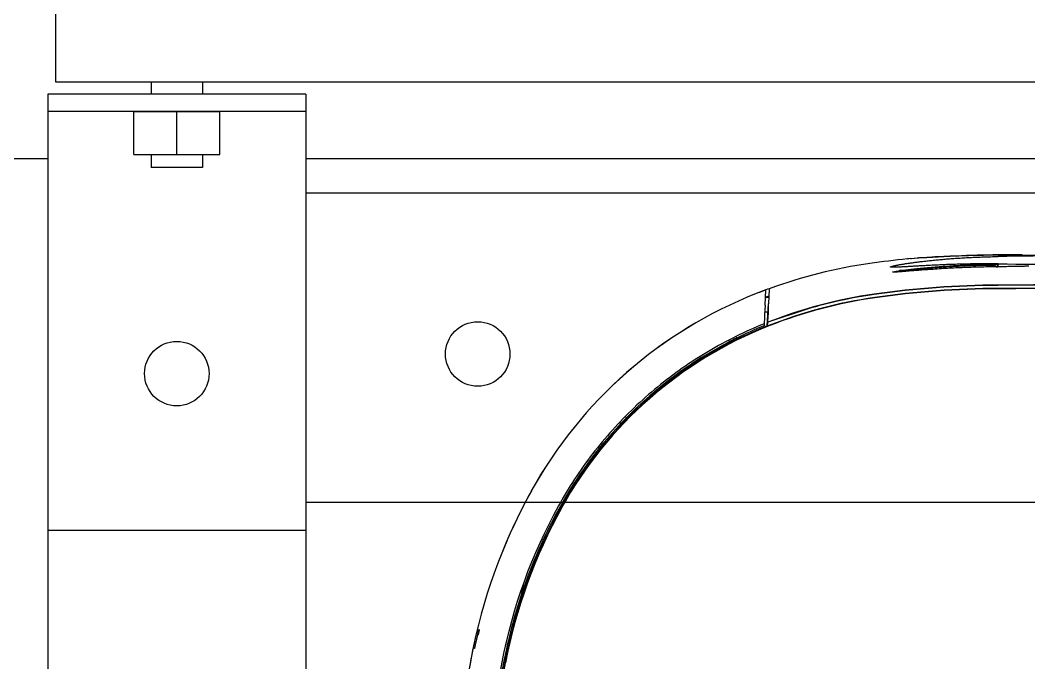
# Model space of a CAD drawing. Extents: x 58467 to 79089, y -33726 to -17391.
# Drawn here: x 76723.71 to 76736.78, y -20377.15 to -20368.82 of the extents above; entities that cross this region are included whole.
import ezdxf

# ---------------------------------------------------------------- set-up
doc = ezdxf.new("R2010")
doc.units = 0
doc.header["$LTSCALE"] = 100
doc.layers.add('PROSISTEM Güney TÜRKOĞLU', color=7, linetype='Continuous')

# ---------------------------------------------------------------- blocks, each defined once
blk = doc.blocks.new('A$C689D2506')
at = {"layer": 'PROSISTEM Güney TÜRKOĞLU', "color": 30, "linetype": 'Continuous'}
for p, q in [((0.26, 14.378), (0.26, 14.387)), ((0.274, 14.371), (0.311, 14.354)), ((0.293, 14.387), (0.293, 14.378)), ((0.172, 13.083), (0.16, 13.206)), ((0.16, 13.206), (0.16, 13.206)), ((0.35, 13.141), (0.35, 12.918)), ((0.172, 13.083), (0.174, 13.092)), ((0.172, 13.08), (0.172, 13.083)), ((0.179, 13.045), (0.176, 13.035)), ((0.35, 12.918), (0.371, 12.917)), ((0.92, 11.555), (1.114, 10.976)), ((0.617, 10.995), (0.84, 10.984)), ((0.636, 10.945), (0.69, 10.804)), ((0.859, 10.934), (0.636, 10.945)), ((0.746, 10.989), (0.745, 10.94)), ((1.167, 10.967), (0.84, 10.984)), ((0.859, 10.934), (1.002, 10.926)), ((0.963, 10.977), (0.962, 10.928)), ((0.962, 10.928), (0.962, 10.928)), ((1.002, 10.926), (1.038, 10.924)), ((1.114, 10.976), (1.034, 10.98)), ((1.038, 10.924), (1.137, 10.919)), ((1.114, 10.976), (1.115, 10.974)), ((1.17, 10.971), (1.115, 10.974)), ((1.137, 10.919), (1.166, 10.918)), ((1.167, 10.967), (1.17, 10.971)), ((1.328, 10.506), (1.347, 10.515)), ((1.364, 10.524), (1.347, 10.515)), ((1.401, 10.409), (1.382, 10.399)), ((1.418, 10.417), (1.401, 10.409)), ((2.511, 8.871), (2.525, 8.886)), ((2.539, 8.9), (2.525, 8.886)), ((2.612, 8.803), (2.597, 8.788)), ((2.625, 8.817), (2.612, 8.803)), ((3.605, 7.482), (3.659, 7.452)), ((4.995, 7.362), (5.002, 7.381)), ((5.008, 7.399), (5.002, 7.381)), ((5.115, 7.342), (5.109, 7.322)), ((5.121, 7.36), (5.115, 7.342)), ((6.05, 6.597), (6.069, 6.593))]:
    blk.add_line(p, q, dxfattribs=at)
for points in [[(0.285, 14.831), (0.285, 14.822), (0.285, 14.812), (0.286, 14.802), (0.286, 14.792), (0.286, 14.781), (0.286, 14.77), (0.287, 14.759), (0.287, 14.748), (0.287, 14.736), (0.288, 14.724), (0.288, 14.712), (0.288, 14.699), (0.288, 14.687), (0.289, 14.674), (0.289, 14.661), (0.289, 14.647), (0.289, 14.634), (0.29, 14.62), (0.29, 14.606), (0.29, 14.592), (0.29, 14.577), (0.291, 14.562), (0.291, 14.547), (0.291, 14.532), (0.291, 14.517), (0.292, 14.501), (0.292, 14.486), (0.292, 14.47), (0.292, 14.453), (0.292, 14.437), (0.293, 14.421), (0.293, 14.404), (0.293, 14.387)], [(0.117, 14.733), (0.117, 14.726), (0.117, 14.718), (0.117, 14.711), (0.117, 14.704), (0.117, 14.696), (0.117, 14.689), (0.117, 14.681), (0.117, 14.674), (0.117, 14.667), (0.117, 14.659), (0.117, 14.652), (0.117, 14.644), (0.117, 14.637), (0.117, 14.63), (0.117, 14.622), (0.117, 14.615), (0.117, 14.607), (0.117, 14.6), (0.117, 14.592), (0.117, 14.585), (0.117, 14.578), (0.117, 14.57), (0.117, 14.563), (0.117, 14.555), (0.117, 14.548), (0.117, 14.541), (0.117, 14.533), (0.117, 14.526), (0.118, 14.518), (0.118, 14.511), (0.118, 14.504), (0.118, 14.496), (0.118, 14.489), (0.118, 14.481), (0.118, 14.474), (0.118, 14.466), (0.118, 14.459), (0.118, 14.452), (0.118, 14.444), (0.118, 14.437), (0.118, 14.429), (0.118, 14.422), (0.118, 14.415), (0.118, 14.407), (0.118, 14.4), (0.118, 14.392), (0.118, 14.385), (0.118, 14.377)], [(0.294, 12.787), (0.293, 12.788), (0.292, 12.789), (0.292, 12.791), (0.291, 12.793), (0.29, 12.795), (0.289, 12.798), (0.288, 12.801), (0.287, 12.804), (0.286, 12.807), (0.285, 12.811), (0.284, 12.815), (0.283, 12.819), (0.282, 12.824), (0.28, 12.829), (0.279, 12.834), (0.278, 12.839), (0.277, 12.845), (0.275, 12.851), (0.274, 12.857), (0.273, 12.864), (0.271, 12.871), (0.27, 12.878), (0.268, 12.886), (0.267, 12.893), (0.266, 12.902), (0.264, 12.91), (0.262, 12.919), (0.261, 12.927), (0.259, 12.937), (0.258, 12.946), (0.256, 12.956), (0.254, 12.966), (0.253, 12.977), (0.251, 12.987), (0.249, 12.998), (0.247, 13.009), (0.246, 13.021), (0.244, 13.033), (0.242, 13.045), (0.24, 13.057), (0.238, 13.07), (0.237, 13.083), (0.235, 13.096), (0.233, 13.11), (0.231, 13.124), (0.229, 13.138), (0.227, 13.152), (0.225, 13.167), (0.223, 13.182), (0.221, 13.197), (0.219, 13.213), (0.217, 13.228), (0.216, 13.244), (0.214, 13.26), (0.212, 13.277), (0.21, 13.293), (0.208, 13.31), (0.206, 13.327), (0.204, 13.345), (0.202, 13.362), (0.2, 13.38), (0.198, 13.398), (0.196, 13.417), (0.195, 13.436), (0.193, 13.454), (0.191, 13.474), (0.189, 13.493), (0.187, 13.513), (0.185, 13.533), (0.184, 13.553), (0.182, 13.573), (0.18, 13.594), (0.178, 13.615), (0.177, 13.636), (0.175, 13.657), (0.173, 13.679), (0.172, 13.701), (0.17, 13.723), (0.168, 13.746), (0.167, 13.768), (0.165, 13.791), (0.164, 13.814), (0.162, 13.838), (0.161, 13.861), (0.16, 13.885), (0.158, 13.909), (0.157, 13.933), (0.156, 13.958), (0.154, 13.982), (0.153, 14.007), (0.152, 14.032), (0.151, 14.058), (0.15, 14.083), (0.149, 14.109), (0.148, 14.135), (0.147, 14.161), (0.146, 14.187), (0.145, 14.214), (0.145, 14.241), (0.144, 14.268), (0.143, 14.295), (0.143, 14.322), (0.142, 14.35), (0.142, 14.378)], [(0.251, 14.378), (0.251, 14.345), (0.25, 14.312), (0.25, 14.279), (0.25, 14.247), (0.25, 14.215), (0.25, 14.183), (0.25, 14.152), (0.251, 14.121), (0.251, 14.09), (0.251, 14.059), (0.252, 14.029), (0.252, 14), (0.252, 13.97), (0.253, 13.941), (0.253, 13.912), (0.254, 13.883), (0.255, 13.855), (0.255, 13.827), (0.256, 13.8), (0.257, 13.772), (0.258, 13.745), (0.258, 13.719), (0.259, 13.692), (0.26, 13.666), (0.261, 13.64), (0.262, 13.615), (0.263, 13.59), (0.264, 13.565), (0.265, 13.54), (0.266, 13.516), (0.267, 13.492), (0.268, 13.469), (0.269, 13.446), (0.27, 13.423), (0.271, 13.401), (0.273, 13.379), (0.274, 13.357), (0.275, 13.336), (0.276, 13.315), (0.277, 13.294), (0.278, 13.274), (0.279, 13.254), (0.28, 13.235), (0.281, 13.216), (0.282, 13.198), (0.283, 13.18), (0.284, 13.162), (0.285, 13.145), (0.286, 13.128), (0.287, 13.111), (0.288, 13.095), (0.289, 13.079), (0.29, 13.064), (0.291, 13.049), (0.292, 13.034), (0.292, 13.02), (0.293, 13.006), (0.294, 12.993), (0.295, 12.98), (0.295, 12.967), (0.296, 12.955), (0.297, 12.943), (0.297, 12.932), (0.298, 12.921), (0.298, 12.91), (0.299, 12.9), (0.299, 12.891), (0.299, 12.881), (0.3, 12.872), (0.3, 12.864), (0.3, 12.856), (0.3, 12.849), (0.3, 12.841), (0.301, 12.835), (0.301, 12.828), (0.301, 12.823), (0.301, 12.817), (0.3, 12.812), (0.3, 12.808), (0.3, 12.804), (0.3, 12.8), (0.299, 12.797), (0.299, 12.794), (0.299, 12.791), (0.298, 12.79), (0.298, 12.788), (0.297, 12.787), (0.296, 12.786)], [(0.274, 14.371), (0.273, 14.372), (0.272, 14.372), (0.271, 14.373), (0.27, 14.374), (0.269, 14.374), (0.268, 14.375), (0.267, 14.375), (0.266, 14.376), (0.266, 14.377), (0.265, 14.377), (0.264, 14.378), (0.264, 14.378), (0.263, 14.379), (0.262, 14.38), (0.262, 14.38), (0.262, 14.381), (0.261, 14.382), (0.261, 14.382), (0.261, 14.383), (0.26, 14.384), (0.26, 14.385), (0.26, 14.385), (0.26, 14.386), (0.26, 14.387)], [(0.293, 14.378), (0.294, 14.349), (0.294, 14.319), (0.294, 14.289), (0.295, 14.258), (0.296, 14.228), (0.296, 14.197), (0.297, 14.166), (0.298, 14.134), (0.298, 14.103), (0.299, 14.071), (0.3, 14.039), (0.301, 14.007), (0.302, 13.976), (0.303, 13.943), (0.305, 13.911), (0.306, 13.879), (0.307, 13.847), (0.309, 13.815), (0.31, 13.783), (0.311, 13.752), (0.313, 13.72), (0.315, 13.688), (0.316, 13.657), (0.318, 13.626), (0.32, 13.595), (0.321, 13.564), (0.323, 13.534), (0.325, 13.504), (0.327, 13.474), (0.329, 13.445), (0.331, 13.416), (0.333, 13.387), (0.335, 13.359), (0.336, 13.331), (0.338, 13.304), (0.34, 13.278), (0.342, 13.251), (0.344, 13.226), (0.346, 13.201), (0.348, 13.176), (0.35, 13.153), (0.352, 13.13), (0.353, 13.107), (0.355, 13.085), (0.357, 13.064), (0.359, 13.044), (0.36, 13.024), (0.362, 13.006), (0.363, 12.988), (0.365, 12.971), (0.366, 12.954), (0.367, 12.939), (0.368, 12.925), (0.369, 12.911), (0.37, 12.898), (0.371, 12.886), (0.372, 12.875), (0.372, 12.865), (0.373, 12.856), (0.373, 12.848), (0.374, 12.84), (0.374, 12.834), (0.374, 12.829), (0.374, 12.824), (0.374, 12.821), (0.373, 12.818), (0.373, 12.817), (0.373, 12.816), (0.372, 12.817), (0.371, 12.818), (0.37, 12.821), (0.369, 12.824), (0.368, 12.829), (0.367, 12.834), (0.366, 12.84), (0.364, 12.848), (0.363, 12.856), (0.361, 12.865), (0.359, 12.875), (0.358, 12.886), (0.356, 12.898), (0.354, 12.911), (0.352, 12.925), (0.35, 12.939), (0.347, 12.955), (0.345, 12.971), (0.343, 12.988), (0.34, 13.006), (0.338, 13.025), (0.335, 13.045), (0.333, 13.065), (0.33, 13.086), (0.328, 13.108), (0.325, 13.13), (0.323, 13.153), (0.32, 13.177), (0.317, 13.201), (0.315, 13.226), (0.312, 13.251), (0.31, 13.277), (0.307, 13.304), (0.305, 13.331), (0.302, 13.358), (0.3, 13.386), (0.297, 13.415), (0.295, 13.444), (0.293, 13.473), (0.29, 13.503), (0.288, 13.533), (0.286, 13.563), (0.284, 13.593), (0.282, 13.624), (0.28, 13.656), (0.278, 13.687), (0.276, 13.719), (0.274, 13.75), (0.273, 13.782), (0.271, 13.814), (0.27, 13.847), (0.269, 13.879), (0.267, 13.911), (0.266, 13.943), (0.265, 13.975), (0.264, 14.007), (0.263, 14.039), (0.262, 14.071), (0.262, 14.103), (0.261, 14.134), (0.261, 14.166), (0.26, 14.197), (0.26, 14.228), (0.26, 14.258), (0.26, 14.289), (0.26, 14.319), (0.26, 14.349), (0.26, 14.378)], [(0.274, 14.336), (0.274, 14.315), (0.274, 14.293), (0.274, 14.272), (0.274, 14.25), (0.274, 14.228), (0.274, 14.205), (0.274, 14.183), (0.275, 14.16), (0.275, 14.138), (0.275, 14.115), (0.276, 14.092), (0.276, 14.069), (0.277, 14.046), (0.278, 14.023), (0.278, 14), (0.279, 13.977), (0.28, 13.954), (0.281, 13.931), (0.281, 13.907), (0.282, 13.884), (0.283, 13.861), (0.284, 13.837), (0.285, 13.814), (0.287, 13.791), (0.288, 13.768), (0.289, 13.745), (0.29, 13.722), (0.292, 13.699), (0.293, 13.676), (0.294, 13.654), (0.296, 13.631), (0.297, 13.609), (0.299, 13.587), (0.3, 13.565), (0.302, 13.543), (0.303, 13.521), (0.305, 13.5), (0.307, 13.478), (0.308, 13.457), (0.31, 13.436), (0.312, 13.416), (0.314, 13.395), (0.316, 13.375), (0.317, 13.355), (0.319, 13.336), (0.321, 13.316), (0.323, 13.297), (0.325, 13.279), (0.327, 13.26), (0.329, 13.242), (0.33, 13.224), (0.332, 13.206), (0.334, 13.189), (0.336, 13.172), (0.338, 13.156), (0.34, 13.14), (0.342, 13.124), (0.344, 13.108), (0.345, 13.093), (0.347, 13.079), (0.349, 13.064), (0.351, 13.05), (0.353, 13.037), (0.354, 13.024), (0.356, 13.011), (0.358, 12.999), (0.36, 12.987), (0.361, 12.976), (0.363, 12.965), (0.364, 12.955), (0.366, 12.945), (0.367, 12.936)], [(0.134, 13.756), (0.134, 13.751), (0.134, 13.746), (0.135, 13.742), (0.135, 13.737), (0.135, 13.732), (0.135, 13.727), (0.136, 13.723), (0.136, 13.718), (0.136, 13.713), (0.136, 13.708), (0.137, 13.704), (0.137, 13.699), (0.137, 13.694), (0.137, 13.69), (0.138, 13.685), (0.138, 13.68), (0.138, 13.675), (0.138, 13.671), (0.138, 13.666), (0.139, 13.661), (0.139, 13.657), (0.139, 13.652), (0.139, 13.647), (0.14, 13.643), (0.14, 13.638), (0.14, 13.633), (0.14, 13.629), (0.141, 13.624), (0.141, 13.62), (0.141, 13.615), (0.141, 13.61), (0.142, 13.606), (0.142, 13.601), (0.142, 13.597), (0.142, 13.592), (0.143, 13.588), (0.143, 13.583), (0.143, 13.579), (0.143, 13.574), (0.144, 13.57), (0.144, 13.566), (0.144, 13.561), (0.144, 13.557), (0.145, 13.552), (0.145, 13.548), (0.145, 13.544), (0.145, 13.539), (0.146, 13.535), (0.146, 13.531), (0.146, 13.527), (0.146, 13.522), (0.147, 13.518), (0.147, 13.514), (0.147, 13.51), (0.147, 13.505), (0.148, 13.501), (0.148, 13.497), (0.148, 13.493), (0.148, 13.489), (0.149, 13.485), (0.149, 13.48), (0.149, 13.476), (0.149, 13.472), (0.15, 13.468), (0.15, 13.464), (0.15, 13.46), (0.15, 13.456), (0.151, 13.452), (0.151, 13.448), (0.151, 13.444), (0.151, 13.44), (0.152, 13.437), (0.152, 13.433), (0.152, 13.429), (0.152, 13.425), (0.152, 13.421), (0.153, 13.418), (0.153, 13.414), (0.153, 13.41), (0.153, 13.407), (0.154, 13.403), (0.154, 13.4), (0.154, 13.396), (0.154, 13.392), (0.154, 13.389), (0.155, 13.385), (0.155, 13.382), (0.155, 13.379), (0.155, 13.375), (0.155, 13.372), (0.156, 13.368), (0.156, 13.365), (0.156, 13.362), (0.156, 13.359), (0.156, 13.355), (0.157, 13.352), (0.157, 13.349), (0.157, 13.346), (0.157, 13.343), (0.157, 13.339), (0.158, 13.336), (0.158, 13.333), (0.158, 13.33), (0.158, 13.327), (0.158, 13.324), (0.158, 13.321), (0.159, 13.319), (0.159, 13.316), (0.159, 13.313), (0.159, 13.31), (0.159, 13.307), (0.159, 13.305), (0.16, 13.302), (0.16, 13.299), (0.16, 13.297), (0.16, 13.294), (0.16, 13.292), (0.16, 13.289), (0.16, 13.287), (0.161, 13.284), (0.161, 13.282), (0.161, 13.279), (0.161, 13.277), (0.161, 13.275), (0.161, 13.273), (0.161, 13.27), (0.161, 13.268), (0.162, 13.266), (0.162, 13.264), (0.162, 13.262), (0.162, 13.26), (0.162, 13.258), (0.162, 13.256), (0.162, 13.254), (0.162, 13.252), (0.162, 13.25), (0.162, 13.248), (0.162, 13.246), (0.163, 13.245), (0.163, 13.243), (0.163, 13.241), (0.163, 13.24), (0.163, 13.238), (0.163, 13.236), (0.163, 13.235), (0.163, 13.233), (0.163, 13.232), (0.163, 13.23), (0.163, 13.229), (0.163, 13.228), (0.163, 13.226), (0.163, 13.225)], [(0.163, 13.23), (0.163, 13.229), (0.163, 13.229), (0.163, 13.228), (0.163, 13.227), (0.163, 13.227), (0.163, 13.226), (0.163, 13.225), (0.163, 13.225), (0.163, 13.224), (0.163, 13.224), (0.163, 13.223), (0.163, 13.223), (0.163, 13.222), (0.163, 13.222), (0.163, 13.221), (0.163, 13.221), (0.163, 13.221), (0.163, 13.22), (0.163, 13.22), (0.163, 13.22), (0.163, 13.219), (0.163, 13.219), (0.163, 13.219), (0.163, 13.219), (0.163, 13.218), (0.163, 13.218), (0.163, 13.218), (0.163, 13.218), (0.163, 13.218), (0.163, 13.218), (0.163, 13.218), (0.163, 13.217), (0.163, 13.217), (0.163, 13.217), (0.163, 13.217), (0.163, 13.217), (0.163, 13.217), (0.163, 13.217), (0.163, 13.217), (0.163, 13.217)], [(1.137, 10.919), (1.158, 10.866), (1.181, 10.813), (1.203, 10.76), (1.227, 10.708), (1.251, 10.656), (1.275, 10.603), (1.3, 10.552), (1.325, 10.5), (1.351, 10.449), (1.377, 10.398), (1.404, 10.347), (1.431, 10.296), (1.458, 10.246), (1.487, 10.196), (1.515, 10.146), (1.544, 10.096), (1.574, 10.047), (1.604, 9.998), (1.634, 9.949), (1.665, 9.901), (1.697, 9.853), (1.728, 9.805), (1.761, 9.758), (1.794, 9.71), (1.827, 9.663), (1.86, 9.617), (1.894, 9.571), (1.929, 9.525), (1.964, 9.479), (1.999, 9.434), (2.035, 9.389), (2.071, 9.344), (2.108, 9.3), (2.145, 9.256), (2.182, 9.213), (2.22, 9.169), (2.259, 9.127), (2.297, 9.084), (2.336, 9.042), (2.376, 9), (2.416, 8.959), (2.456, 8.918), (2.497, 8.877), (2.538, 8.837), (2.579, 8.797), (2.621, 8.758), (2.663, 8.719), (2.706, 8.68), (2.749, 8.642), (2.792, 8.604), (2.836, 8.567), (2.879, 8.53), (2.924, 8.493), (2.968, 8.457), (3.013, 8.421), (3.059, 8.386), (3.104, 8.351), (3.15, 8.317), (3.197, 8.283), (3.243, 8.249), (3.29, 8.216), (3.338, 8.184), (3.385, 8.151), (3.433, 8.12), (3.481, 8.088), (3.53, 8.057), (3.578, 8.027), (3.627, 7.997), (3.677, 7.968), (3.726, 7.939), (3.776, 7.91), (3.826, 7.882)], [(5.654, 6.712), (5.654, 6.712), (5.654, 6.712), (5.655, 6.712), (5.655, 6.711), (5.656, 6.711), (5.656, 6.711), (5.657, 6.711), (5.657, 6.711), (5.658, 6.711), (5.659, 6.711), (5.659, 6.711), (5.66, 6.711), (5.66, 6.71), (5.661, 6.71), (5.661, 6.71), (5.662, 6.71), (5.663, 6.71), (5.663, 6.71), (5.664, 6.71), (5.665, 6.71), (5.665, 6.709), (5.666, 6.709), (5.667, 6.709), (5.668, 6.709), (5.668, 6.709), (5.669, 6.709), (5.67, 6.709), (5.671, 6.708), (5.671, 6.708), (5.672, 6.708), (5.673, 6.708), (5.674, 6.708), (5.675, 6.707), (5.675, 6.707), (5.676, 6.707), (5.677, 6.707), (5.678, 6.707), (5.679, 6.707), (5.68, 6.706), (5.681, 6.706), (5.682, 6.706), (5.683, 6.706), (5.684, 6.706), (5.685, 6.705), (5.685, 6.705), (5.686, 6.705), (5.687, 6.705), (5.688, 6.704), (5.689, 6.704), (5.69, 6.704), (5.691, 6.704), (5.692, 6.704), (5.693, 6.703), (5.695, 6.703), (5.696, 6.703), (5.697, 6.703), (5.698, 6.702), (5.699, 6.702), (5.7, 6.702), (5.701, 6.702), (5.702, 6.701), (5.703, 6.701), (5.704, 6.701), (5.706, 6.701), (5.707, 6.7), (5.708, 6.7), (5.709, 6.7), (5.71, 6.7), (5.711, 6.699), (5.713, 6.699), (5.714, 6.699), (5.715, 6.699)], [(5.653, 6.703), (5.654, 6.703), (5.654, 6.703), (5.654, 6.703), (5.655, 6.703), (5.655, 6.702), (5.656, 6.702), (5.656, 6.702), (5.657, 6.702), (5.657, 6.702), (5.658, 6.702), (5.659, 6.702), (5.659, 6.702), (5.66, 6.702), (5.66, 6.701), (5.661, 6.701), (5.662, 6.701), (5.662, 6.701), (5.663, 6.701), (5.664, 6.701), (5.664, 6.701), (5.665, 6.701), (5.666, 6.7), (5.667, 6.7), (5.667, 6.7), (5.668, 6.7), (5.669, 6.7), (5.67, 6.7), (5.67, 6.699), (5.671, 6.699), (5.672, 6.699), (5.673, 6.699), (5.674, 6.699), (5.675, 6.698), (5.675, 6.698), (5.676, 6.698), (5.677, 6.698), (5.678, 6.698), (5.679, 6.698), (5.68, 6.697), (5.681, 6.697), (5.682, 6.697), (5.683, 6.697), (5.684, 6.696), (5.685, 6.696), (5.686, 6.696), (5.687, 6.696), (5.688, 6.696), (5.689, 6.695), (5.69, 6.695), (5.691, 6.695), (5.692, 6.695), (5.693, 6.694), (5.694, 6.694), (5.695, 6.694), (5.696, 6.694), (5.697, 6.693), (5.699, 6.693), (5.7, 6.693), (5.701, 6.693), (5.702, 6.692), (5.703, 6.692), (5.704, 6.692), (5.706, 6.692), (5.707, 6.691), (5.708, 6.691), (5.709, 6.691), (5.71, 6.691), (5.712, 6.69), (5.713, 6.69), (5.714, 6.69), (5.715, 6.69), (5.717, 6.689)], [(5.715, 6.699), (5.715, 6.698), (5.716, 6.698), (5.716, 6.698), (5.717, 6.698), (5.717, 6.698), (5.717, 6.698), (5.718, 6.698), (5.718, 6.698), (5.719, 6.698), (5.719, 6.698), (5.719, 6.698), (5.72, 6.697), (5.72, 6.697), (5.721, 6.697), (5.721, 6.697), (5.721, 6.697), (5.722, 6.697), (5.722, 6.697), (5.723, 6.697), (5.723, 6.697), (5.724, 6.697), (5.724, 6.697), (5.724, 6.696), (5.725, 6.696), (5.725, 6.696), (5.726, 6.696), (5.726, 6.696), (5.727, 6.696), (5.727, 6.696), (5.727, 6.696), (5.728, 6.696), (5.728, 6.696), (5.729, 6.695), (5.729, 6.695), (5.729, 6.695), (5.73, 6.695), (5.73, 6.695), (5.731, 6.695), (5.731, 6.695), (5.732, 6.695), (5.732, 6.695), (5.732, 6.695), (5.733, 6.695), (5.733, 6.694), (5.734, 6.694), (5.734, 6.694), (5.735, 6.694), (5.735, 6.694)], [(5.717, 6.689), (5.717, 6.689), (5.717, 6.689), (5.718, 6.689), (5.718, 6.689), (5.719, 6.689), (5.719, 6.689), (5.719, 6.689), (5.72, 6.688), (5.72, 6.688), (5.721, 6.688), (5.721, 6.688), (5.721, 6.688), (5.722, 6.688), (5.722, 6.688), (5.723, 6.688), (5.723, 6.688), (5.723, 6.688), (5.724, 6.688), (5.724, 6.687), (5.725, 6.687), (5.725, 6.687), (5.726, 6.687), (5.726, 6.687), (5.726, 6.687), (5.727, 6.687), (5.727, 6.687), (5.728, 6.687), (5.728, 6.687), (5.729, 6.687), (5.729, 6.686), (5.729, 6.686), (5.73, 6.686), (5.73, 6.686), (5.731, 6.686), (5.731, 6.686), (5.731, 6.686), (5.732, 6.686), (5.732, 6.686), (5.733, 6.686), (5.733, 6.685), (5.734, 6.685), (5.734, 6.685), (5.734, 6.685), (5.735, 6.685), (5.735, 6.685), (5.736, 6.685), (5.736, 6.685), (5.737, 6.685)], [(5.737, 6.685), (5.741, 6.684), (5.745, 6.683), (5.749, 6.682), (5.753, 6.681), (5.757, 6.68), (5.761, 6.679), (5.765, 6.678), (5.769, 6.678), (5.772, 6.677), (5.776, 6.676), (5.78, 6.675), (5.784, 6.674), (5.789, 6.673), (5.793, 6.672), (5.797, 6.671), (5.801, 6.67), (5.805, 6.669), (5.809, 6.668), (5.814, 6.667), (5.818, 6.666), (5.822, 6.666), (5.826, 6.665), (5.83, 6.664), (5.834, 6.663), (5.838, 6.662), (5.842, 6.661), (5.846, 6.66), (5.85, 6.659), (5.853, 6.658), (5.857, 6.658), (5.861, 6.657), (5.865, 6.656), (5.868, 6.655), (5.872, 6.654), (5.875, 6.654), (5.879, 6.653), (5.882, 6.652), (5.885, 6.651), (5.889, 6.65), (5.892, 6.65), (5.895, 6.649), (5.898, 6.648), (5.901, 6.648), (5.903, 6.647), (5.906, 6.646), (5.909, 6.646), (5.911, 6.645), (5.914, 6.645), (5.916, 6.644), (5.918, 6.644), (5.92, 6.643), (5.922, 6.643), (5.924, 6.642), (5.926, 6.642), (5.928, 6.641), (5.929, 6.641), (5.931, 6.641), (5.932, 6.64), (5.933, 6.64), (5.934, 6.64), (5.935, 6.639), (5.936, 6.639), (5.936, 6.639), (5.936, 6.639)]]:
    blk.add_lwpolyline(points, dxfattribs=at)
for centre, radius, start, end in [((178.474, 16.893), 178.35, 179.47562, 180.80817), ((-235.863, 16.383), 236.122, 359.51338, 0.5198), ((1500.1, 18.525), 1499.542, 180, 180.15844), ((1500.1, 18.525), 1499.538, 180, 180.15844), ((1500.1, 18.525), 1499.492, 180, 180.15844), ((1500.1, 18.525), 1499.488, 180, 180.15844), ((-12.821, 14.831), 12.942, 359.4223, 2.7391), ((1500.1, 18.525), 1499.984, 180.146094, 180.15844), ((13.617, 14.415), 13.499, 180.1586, 182.7983), ((13.606, 14.415), 13.484, 180.1584, 182.6381), ((13.616, 14.415), 13.496, 180.1587, 182.6463), ((13.606, 14.415), 13.042, 180.1584, 188.2385), ((13.606, 14.415), 13.038, 180.1584, 188.2385), ((13.606, 14.415), 12.992, 180.1584, 188.2385), ((13.606, 14.415), 12.988, 180.1584, 188.2385), ((10.2, 14.001), 10.067, 181.1903, 185.1775), ((9.361, 13.948), 9.227, 180.954, 185.6139), ((0.21, 13.211), 0.05, 160.5235, 185.1365), ((13.606, 14.415), 13.5, 185.6734, 185.8651), ((13.606, 14.415), 13.5, 185.8651, 188.2385), ((7.687, 13.558), 7.062, 188.2385, 201.4478), ((7.687, 13.558), 7.058, 188.2385, 196.4897), ((7.687, 13.558), 7.012, 188.2385, 201.4864), ((7.687, 13.558), 7.008, 188.2385, 201.4864), ((7.687, 13.558), 7.52, 188.2385, 199.9231), ((7.687, 13.558), 7.52, 199.9231, 201.4864), ((7.687, 13.558), 7.42, 200.28, 200.6828), ((0.907, 9.528), 1.458, 85.0027, 92.6422), ((6.766, 13.195), 6.022, 201.4864, 201.6762), ((6.766, 13.195), 6.018, 201.4864, 241.0445), ((6.766, 13.195), 6.046, 202.1295, 206.3122), ((6.766, 13.195), 6.027, 201.7032, 241.0445), ((6.766, 13.195), 6.022, 201.6762, 241.0445), ((6.766, 13.194), 6.529, 201.4811, 241.0446), ((6.766, 13.195), 6.53, 201.4864, 241.0445), ((6.766, 13.195), 6.046, 206.3122, 207.4469), ((6.766, 13.195), 6.046, 207.4469, 225.4581), ((6.766, 13.195), 6.046, 225.4581, 226.5928), ((6.766, 13.195), 6.046, 226.5928, 241.0445), ((7.601, 14.704), 7.77, 241.0445, 250.4599), ((7.601, 14.704), 7.751, 241.0445, 259.1699), ((7.601, 14.704), 7.746, 241.0445, 259.1699), ((7.601, 14.704), 7.742, 241.0445, 259.1699), ((7.601, 14.704), 7.796, 241.0445, 259.1699), ((7.601, 14.704), 8.254, 241.0445, 248.3256), ((7.601, 14.704), 8.254, 241.4699, 259.1698), ((7.601, 14.704), 7.791, 250.4599, 251.3432), ((7.601, 14.704), 7.77, 250.4599, 251.3432), ((7.601, 14.704), 7.77, 251.3432, 259.1699), ((8.981, 21.919), 15.142, 259.1699, 265.9833), ((8.981, 21.919), 15.116, 259.1699, 262.4455), ((8.981, 21.919), 15.092, 259.1699, 265.9833), ((8.981, 21.919), 15.097, 259.1699, 265.9833), ((7.601, 14.704), 8.254, 258.3296, 259.1699), ((8.981, 21.919), 15.6, 259.1699, 265.9833), ((8.982, 21.922), 15.603, 259.241, 265.9826)]:
    blk.add_arc(centre, radius, start, end, dxfattribs=at)
blk = doc.blocks.new('A$C6307429C')
at = {"layer": 'PROSISTEM Güney TÜRKOĞLU', "color": 7, "linetype": 'Continuous'}
for p, q in [((41.2689, 1.9215), (41.5431, 36.0517)), ((43.6501, 1.9024), (43.9242, 36.0326)), ((41.3013, 5.9503), (43.6824, 5.9311)), ((31.1917, 5.7729), (41.2992, 5.6917)), ((1.9869, 3.1499), (41.2763, 2.8343)), ((0, 2.8484), (41.2737, 2.5168)), ((42.2259, 2.4695), (42.2268, 2.5886)), ((42.2268, 2.5886), (42.703, 2.5848)), ((42.702, 2.4657), (42.703, 2.5848)), ((42.0671, 2.4708), (42.0639, 2.0739)), ((42.8608, 2.4644), (42.0671, 2.4708)), ((42.464, 2.4676), (42.4608, 2.0707)), ((42.8608, 2.4644), (42.8576, 2.0675)), ((43.6549, 2.4977), (45.6392, 2.4818)), ((4.6685, 2.1028), (43.5757, 1.7903)), ((41.2702, 2.0803), (43.6514, 2.0611)), ((42.8576, 2.0675), (42.0639, 2.0739)), ((41.2689, 1.9215), (43.6501, 1.9024)), ((42.2205, 1.8012), (42.2214, 1.9139)), ((42.6967, 1.7973), (42.6976, 1.9101))]:
    blk.add_line(p, q, dxfattribs=at)
at = {"layer": 'PROSISTEM Güney TÜRKOĞLU', "color": 7}
blk.add_line((43.5757, 1.7903), (43.5629, 0.2028), dxfattribs=at)
at = {"layer": 'PROSISTEM Güney TÜRKOĞLU', "color": 7, "linetype": 'Continuous'}
for centre in [(42.4802, 4.4916), (39.7007, 4.3328)]:
    blk.add_circle(centre, 0.2977, dxfattribs=at)
blk = doc.blocks.new('A$C358F4982')
at = {"layer": 'PROSISTEM Güney TÜRKOĞLU'}
blk.add_blockref('A$C6307429C', (2.2481, 6.0652), dxfattribs=at)
blk = doc.blocks.new('A$C24637210')
at = {"layer": 'PROSISTEM Güney TÜRKOĞLU', "xscale": 1.6, "yscale": 1.6, "zscale": 1.6, "rotation": 0.4602147063127481}
blk.add_blockref('A$C358F4982', (0.005, -0.643), dxfattribs=at)
at = {"layer": 'PROSISTEM Güney TÜRKOĞLU', "rotation": 90}
blk.add_blockref('A$C689D2506', (73.677, 14.95), dxfattribs=at)
blk = doc.blocks.new('FRN35_A_R')
at = {"layer": 'PROSISTEM Güney TÜRKOĞLU', "xscale": 0.8777, "yscale": 0.8777, "zscale": 0.8777, "rotation": 270}
blk.add_blockref('A$C24637210', (90777.393, -1900.616), dxfattribs=at)

msp = doc.modelspace()

# ---------------------------------------------------------------- block references
at = {"rotation": 270}
msp.add_blockref('FRN35_A_R', (78689.051, 70418.755), dxfattribs=at)

doc.saveas('drawing.dxf')
